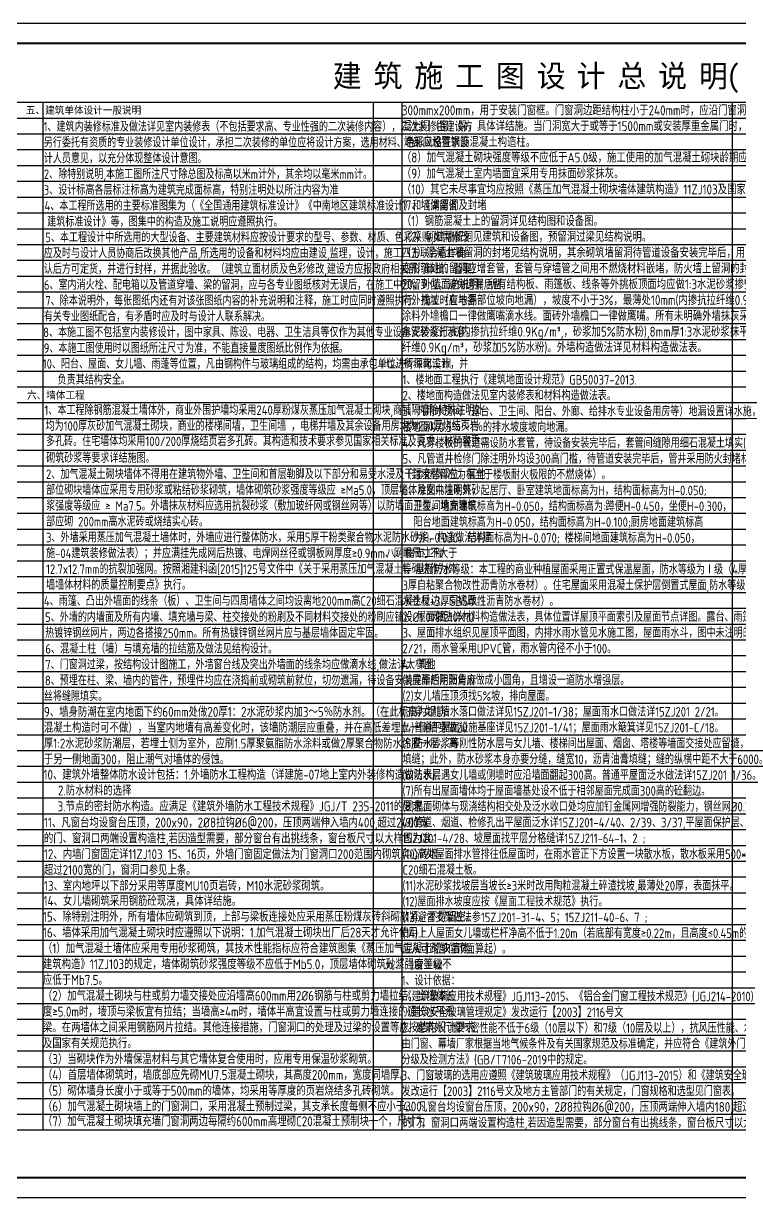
# Model space of a CAD drawing. Extents: x -737978 to 768813, y -372247 to 1140308.
# Drawn here: x -667669 to -631410, y -43903 to 15497 of the extents above; entities that cross this region are included whole.
import ezdxf

# ---------------------------------------------------------------- set-up
doc = ezdxf.new("R2010")
doc.units = 0
doc.header["$LTSCALE"] = 1000
doc.header["$MEASUREMENT"] = 0
for name, color, linetype in [('A-ANNO-TABS', 7, 'CONTINUOUS'), ('A-ANNO-TEXT', 7, 'CONTINUOUS'), ('PUB_TITLE', 4, 'CONTINUOUS')]:
    doc.layers.add(name, color=color, linetype=linetype)
doc.styles.add('A-单线字', font='GBENOR', dxfattribs={"bigfont": 'GBCBIG'})
doc.styles.add('A-黑体', font='simhei_0.ttf', dxfattribs={"width": 0.85})

msp = doc.modelspace()

# ---------------------------------------------------------------- linework, layer by layer
at = {"layer": 'A-ANNO-TABS', "color": 8}
for p, q in [((-666682.6, 11497.5), (-666682.6, -40502.5)), ((-649957.6, 11497.5), (-649957.6, -40502.5)), ((-648507.6, 11497.5), (-648507.6, -40502.5)), ((-631782.6, 11497.5), (-631782.6, -40502.5)), ((-614358.7, 9097.5), (-686357.6, 9097.5)), ((-614358.7, 8297.5), (-686357.6, 8297.5)), ((-614358.7, 7497.5), (-686357.6, 7497.5)), ((-614358.7, 6697.5), (-686357.6, 6697.5)), ((-614358.7, 5897.5), (-686357.6, 5897.5)), ((-614358.7, 5097.5), (-686357.6, 5097.5)), ((-614358.7, 4297.5), (-686357.6, 4297.5)), ((-614358.7, 3497.5), (-686357.6, 3497.5)), ((-614358.7, 2697.5), (-686357.6, 2697.5)), ((-614358.7, 1897.5), (-686357.5, 1897.5)), ((-614358.7, 1097.5), (-686357.6, 1097.5)), ((-614358.7, 297.5), (-686357.6, 297.5)), ((-614358.7, -502.5), (-686357.6, -502.5)), ((-614358.7, -1302.5), (-686357.6, -1302.5)), ((-614358.7, -2102.5), (-686357.6, -2102.5)), ((-614358.7, -2902.5), (-686357.6, -2902.5)), ((-614358.7, -3702.5), (-686357.6, -3702.5)), ((-614358.7, -4502.5), (-686357.6, -4502.5)), ((-614358.7, -5302.5), (-686357.6, -5302.5)), ((-614358.7, -6102.5), (-686357.6, -6102.5)), ((-614358.7, -6902.5), (-686357.6, -6902.5)), ((-614358.7, -7702.5), (-686357.6, -7702.5)), ((-614358.7, -8502.5), (-686357.6, -8502.5)), ((-614358.7, -9302.5), (-686357.6, -9302.5)), ((-614358.7, -10102.5), (-686357.6, -10102.5)), ((-614358.7, -10902.5), (-686357.6, -10902.5)), ((-614358.7, -11702.5), (-686357.6, -11702.5)), ((-614358.7, -12502.5), (-686357.6, -12502.5)), ((-614358.7, -13302.5), (-686357.6, -13302.5)), ((-614358.7, -14102.5), (-686357.6, -14102.5)), ((-614358.7, -14902.5), (-686357.6, -14902.5)), ((-614358.7, -15702.5), (-686357.6, -15702.5)), ((-614358.7, -16502.5), (-686357.6, -16502.5)), ((-614358.7, -17302.5), (-686357.6, -17302.5)), ((-614358.7, -18102.5), (-686357.6, -18102.5)), ((-614358.7, -18902.5), (-686357.6, -18902.5)), ((-614358.7, -19702.5), (-686357.6, -19702.5)), ((-614358.7, -20502.5), (-686357.6, -20502.5)), ((-614358.7, -21302.5), (-686357.6, -21302.5)), ((-614358.7, -22102.5), (-686357.6, -22102.5)), ((-614358.7, -22902.5), (-686357.6, -22902.5)), ((-614358.7, -23702.5), (-686357.6, -23702.5)), ((-614358.7, -24502.5), (-686357.6, -24502.5)), ((-614358.7, -25302.5), (-686357.6, -25302.5)), ((-614358.7, -26102.5), (-686357.6, -26102.5)), ((-614358.7, -26902.5), (-686357.6, -26902.5)), ((-614358.7, -27702.5), (-686357.6, -27702.5)), ((-614358.7, -28502.5), (-686357.6, -28502.5)), ((-614358.7, -29302.5), (-686357.6, -29302.5)), ((-614358.7, -30102.5), (-686357.6, -30102.5)), ((-614358.7, -30902.5), (-686357.6, -30902.5)), ((-614358.7, -31702.5), (-686357.6, -31702.5)), ((-614358.7, -32502.5), (-686357.6, -32502.5)), ((-614358.7, -33302.5), (-686357.6, -33302.5)), ((-614358.7, -34102.5), (-686357.6, -34102.5)), ((-614358.7, -34902.5), (-686357.6, -34902.5)), ((-614358.7, -35702.5), (-686357.6, -35702.5)), ((-614358.7, -36506.2), (-686357.6, -36502.5)), ((-614358.7, -37306.2), (-686357.6, -37302.5)), ((-614358.7, -38106.2), (-686353.2, -38102.5)), ((-614358.7, -38906.2), (-686353.2, -38902.5)), ((-614358.7, -39702.5), (-686353.2, -39702.5)), ((-614358.7, -40502.5), (-686353.2, -40502.5))]:
    msp.add_line(p, q, dxfattribs=at)
for points in [[(-614358.7, 11497.5), (-686357.6, 11497.5)], [(-614358.7, 10697.5), (-686357.6, 10697.5)], [(-614358.7, 9897.5), (-686357.6, 9897.5)]]:
    msp.add_lwpolyline(points, dxfattribs=at)
at = {"layer": 'PUB_TITLE'}
msp.add_lwpolyline([(-688857.6, -43902.5), (-604757.6, -43902.5), (-604757.6, 15497.5), (-688857.6, 15497.5)], close=True, dxfattribs=at)
at = {"layer": 'PUB_TITLE', "const_width": 100}
msp.add_lwpolyline([(-686357.6, -42902.5), (-605757.6, -42902.5), (-605757.6, 14497.5), (-686357.6, 14497.5)], close=True, dxfattribs=at)

# ---------------------------------------------------------------- texts
at = {"layer": 'A-ANNO-TEXT', "width": 0.95}
for s, height, style, p in [('建', 1126.6, 'A-黑体', (-652006.6, 12281.1)), ('筑', 1126.6, 'A-黑体', (-649940.7, 12281.1)), ('施', 1126.6, 'A-黑体', (-647874.9, 12281.1)), ('工', 1126.6, 'A-黑体', (-645809.1, 12281.1)), ('图', 1126.6, 'A-黑体', (-643743.3, 12281.1)), ('设', 1126.6, 'A-黑体', (-641677.5, 12281.1)), ('计', 1126.6, 'A-黑体', (-639661.6, 12281.1)), ('总', 1126.6, 'A-黑体', (-637595.8, 12281.1)), ('说', 1126.6, 'A-黑体', (-635530, 12281.1)), ('明', 1126.6, 'A-黑体', (-633464.2, 12281.1)), ('(', 1126.6, 'A-黑体', (-632086.9, 12281.1)), ('五、建筑单体设计一般说明', 375.527, 'A-黑体', (-667544.8, 10924.2)), ('1、建筑内装修标准及做法详见室内装修表（不包括要求高、专业性强的二次装修内容），二次装修由建设方', 482.27, 'A-单线字', (-666649, 10029.4)), ('另行委托有资质的专业装修设计单位设计，承担二次装修的单位应将设计方案，选用材料、色彩风格征求设', 482.27, 'A-单线字', (-666639.2, 9229.3)), ('计人员意见，以充分体现整体设计意图。', 482.27, 'A-单线字', (-666639.2, 8429.3)), ('2、除特别说明,本施工图所注尺寸除总图及标高以米m计外，其余均以毫米mm计。', 482.27, 'A-单线字', (-666638.1, 7629.4)), ('3、设计标高各层标注标高为建筑完成面标高，特别注明处以所注内容为准', 482.27, 'A-单线字', (-666641.7, 6829.4)), ('4、本工程所选用的主要标准图集为（《全国通用建筑标准设计》《中南地区建筑标准设计》和《湖南省', 482.27, 'A-单线字', (-666603.1, 6030.4)), ('建筑标准设计》等，图集中的构造及施工说明应遵照执行。', 482.27, 'A-单线字', (-666465.2, 5223.6)), ('5、本工程设计中所选用的大型设备、主要建筑材料应按设计要求的型号、参数、材质、色彩采购,如需修改', 482.27, 'A-单线字', (-666564.8, 4430.4)), ('应及时与设计人员协商后改换其他产品,所选用的设备和材料均应由建设,监理，设计，施工四方联合看样确', 482.27, 'A-单线字', (-666639.3, 3630.4)), ('认后方可定货，并进行封样，并据此验收。（建筑立面材质及色彩修改,建设方应报政府相关部门审批、备案）', 482.27, 'A-单线字', (-666639.3, 2830.4)), ('6、室内消火栓、配电箱以及管道穿墙、梁的留洞，应与各专业图纸核对无误后，在施工中预留到位，避免遗漏后凿。', 482.27, 'A-单线字', (-666635, 2030.4)), ('7、除本说明外，每张图纸内还有对该张图纸内容的补充说明和注释，施工时应同时遵照执行。施工时应与各', 482.27, 'A-单线字', (-666563.9, 1230.4)), ('有关专业图纸配合，有矛盾时应及时与设计人联系解决。', 482.27, 'A-单线字', (-666639.3, 430.4)), ('8、本施工图不包括室内装修设计，图中家具、陈设、电器、卫生洁具等仅作为其他专业设备安装设计示意。', 482.27, 'A-单线字', (-666670.3, -369.6)), ('9、本施工图使用时以图纸所注尺寸为准，不能直接量度图纸比例作为依据。', 482.27, 'A-单线字', (-666644.3, -1169.6)), ('10、阳台、屋面、女儿墙、雨蓬等位置，凡由钢构件与玻璃组成的结构，均需由承包单位进行深化设计，并', 482.27, 'A-单线字', (-666689.8, -1969.6)), ('七、楼地面工程', 375.53, 'A-黑体', (-649407.5, -1876.3)), ('负责其结构安全。', 482.27, 'A-单线字', (-665939.2, -2769.6)), ('1、楼地面工程执行《建筑地面设计规范》GB50037-2013.', 482.27, 'A-单线字', (-648473.9, -2770.6)), ('2、楼地面构造做法见室内装修表和材料构造做法表。', 482.27, 'A-单线字', (-648473.9, -3570.6)), ('3、凡用水房间（露台、卫生间、阳台、外廊、给排水专业设备用房等）地漏设置详水施，', 482.27, 'A-单线字', (-648474, -4370.6)), ('楼地面以0.5％～1％的排水坡度坡向地漏。', 482.27, 'A-单线字', (-648474, -5170.6)), ('4、凡穿楼板的管道需设防水套管，待设备安装完毕后，套管间缝隙用细石混凝土填实(并用防水油膏封缝)', 482.27, 'A-单线字', (-648474, -5970.6)), ('5、凡管道井检修门除注明外均设300高门槛，待管道安装完毕后，管井采用防火封堵材料每层封堵', 482.27, 'A-单线字', (-648474, -6770.6)), ('（封堵材料应为相当于楼板耐火极限的不燃烧体）。', 482.27, 'A-单线字', (-648474, -7570.6)), ('6、除图中注明外，起居厅、卧室建筑地面标高为H，结构面标高为H-0.050;', 482.27, 'A-单线字', (-648474, -8370.6)), ('卫生间地面建筑标高为H-0.050，结构面标高为:蹲便H-0.450，坐便H-0.300，', 482.27, 'A-单线字', (-647914.5, -9170.6)), ('阳台地面建筑标高为H-0.050，结构面标高为H-0.100;厨房地面建筑标高', 482.27, 'A-单线字', (-647914.5, -9970.6)), ('为H-0.030，结构面标高为H-0.070; 楼梯间地面建筑标高为H-0.050，', 482.27, 'A-单线字', (-647914.5, -10770.6)), ('2、屋面做法详材料构造做法表，具体位置详屋顶平面索引及屋面节点详图。露台、雨篷等见各层平面及有关详图。', 482.27, 'A-单线字', (-648474, -14770.6)), ('3、屋面排水组织见屋顶平面图，内排水雨水管见水施工图，屋面雨水斗，图中未注明的做法详15ZJ201', 482.27, 'A-单线字', (-648474, -15570.6)), ('2/21，雨水管采用UPVC管，雨水管内径不小于100。', 482.27, 'A-单线字', (-648474, -16370.6)), ('4、其他', 482.27, 'A-单线字', (-648474, -17170.6)), ('(1)屋面的阴阳角应做成小圆角，且增设一道防水增强层。', 482.27, 'A-单线字', (-648474, -17970.6)), ('(2)女儿墙压顶须找5%%%坡，排向屋面。', 482.27, 'A-单线字', (-648474, -18770.6)), ('(3)穿女儿墙水落口做法详见15ZJ201-1/38；屋面雨水口做法详15ZJ201 2/21。', 482.27, 'A-单线字', (-648474, -19570.6)), ('(4)普通平屋面设施基座详见15ZJ201-1/41；屋面雨水簸箕详见15ZJ201-C/18。', 482.27, 'A-单线字', (-648474, -20370.6)), ('(5)防水砂浆等刚性防水层与女儿墙、楼梯间出屋面、烟囱、塔楼等墙面交接处应留缝，缝宽10,沥青油膏', 482.27, 'A-单线字', (-648474, -21170.6)), ('填缝；此外，防水砂浆本身亦要分缝，缝宽10，沥青油膏填缝；缝的纵横中距不大于6000。', 482.27, 'A-单线字', (-648474, -21970.6)), ('(6)防水层遇女儿墙或侧墙时应沿墙面翻起300高。普通平屋面泛水做法详15ZJ201 1/36。', 482.27, 'A-单线字', (-648474, -22770.6)), ('(7)所有出屋面墙体均于屋面墙基处设不低于相邻屋面完成面300高的砼翻边。', 482.27, 'A-单线字', (-648474, -23570.6)), ('(8)屋面砌体与现浇结构相交处及泛水收口处均应加钉金属网增强防裂能力，钢丝网%%C0.7，孔径12.7x12.7', 482.27, 'A-单线字', (-648474, -24370.6)), ('(9)管道、烟道、检修孔出平屋面泛水详15ZJ201-4/40、2/39、3/37,平屋面保护层、找平层分格缝详', 482.27, 'A-单线字', (-648474, -25170.6)), ('15ZJ201-4/28、坡屋面找平层分格缝详15ZJ211-64-1、2 ;', 482.27, 'A-单线字', (-648474, -25970.6)), ('(10)高处屋面排水管排往低屋面时，在雨水管正下方设置一块散水板，散水板采用500*500*30（厚)', 482.27, 'A-单线字', (-648474, -26770.6)), ('C20细石混凝土板。', 482.27, 'A-单线字', (-648474, -27570.6)), ('(11)水泥砂浆找坡层当坡长≥3米时改用陶粒混凝土碎渣找坡,最薄处20厚，表面抹平。', 482.27, 'A-单线字', (-648474, -28370.6)), ('(12)屋面排水坡度应按《屋面工程技术规范》执行。', 482.27, 'A-单线字', (-648474, -29170.6)), ('(13)避雷支架做法参15ZJ201-31-4、5；15ZJ211-40-6、7 ;', 482.27, 'A-单线字', (-648474, -29970.6)), ('九、门窗工程', 375.53, 'A-黑体', (-649354.7, -32334.4)), ('1、设计依据：', 482.27, 'A-单线字', (-648518.6, -33169.6)), ('《建筑玻璃应用技术规程》JGJ113-2015、《铝合金门窗工程技术规范》(JGJ214-2010) ', 482.27, 'A-单线字', (-648474, -33970.6)), ('《建筑安全玻璃管理规定》发改运行【2003】2116号文', 482.27, 'A-单线字', (-648474, -34770.6)), ('由门窗、幕墙厂家根据当地气候条件及有关国家规范及标准确定，并应符合《建筑外门窗气密、水密、抗风压性能', 482.27, 'A-单线字', (-648518.6, -36369.6)), ('3、门窗玻璃的选用应遵照《建筑玻璃应用技术规程》（JGJ113-2015）和《建筑安全玻璃管理规定》', 482.27, 'A-单线字', (-648518.6, -37969.6)), ('发改运行【2003】2116号文及地方主管部门的有关规定，门窗规格和选型见门窗表。', 482.27, 'A-单线字', (-648518.6, -38767.7)), ('4、凡窗台均设窗台压顶，200x90，2%%C8拉钩%%C6@200，压顶两端伸入墙内180,超过2100宽', 500, 'A-单线字', (-648464.3, -39569.6)), ('的门，窗洞口两端设置构造柱,若因造型需要，部分窗台有出挑线条，窗台板尺寸以大样图为准。 ', 500, 'A-单线字', (-648464.3, -40371.5))]:
    msp.add_text(s, height=height, dxfattribs=dict(at, style=style)).set_placement(p)
at = {"layer": 'A-ANNO-TEXT', "color": 7, "width": 0.95}
for s, height, style, p in [('300mmx200mm，用于安装门窗框。门窗洞边距结构柱小于240mm时，应沿门窗洞高度范围内现浇混', 500, 'A-单线字', (-648507.9, 10853.3)), ('凝土门（窗）垛，具体详结施。当门洞宽大于或等于1500mm或安装厚重金属门时，门洞二边以及独立墙肢', 500, 'A-单线字', (-648507.9, 10052.3)), ('端部应设置钢筋混凝土构造柱。', 500, 'A-单线字', (-648406.4, 9252.3)), ('（8）加气混凝土砌块强度等级不应低于A5.0级，施工使用的加气混凝土砌块龄期应超过28d。', 500, 'A-单线字', (-648507.9, 8466.2)), ('（9）加气混凝土室内墙面宜采用专用抹面砂浆抹灰。', 500, 'A-单线字', (-648507.9, 7653.3)), ('（10）其它未尽事宜均应按照《蒸压加气混凝土砌块墙体建筑构造》11ZJ103及国家有关规范执行。', 500, 'A-单线字', (-648507.9, 6853.3)), ('17、墙体留洞及封堵', 500, 'A-单线字', (-648507.9, 6053.3)), ('（1）钢筋混凝土上的留洞详见结构图和设备图。', 500, 'A-单线字', (-648507.9, 5253.3)), ('（2）砌筑墙留洞见建筑和设备图，预留洞过梁见结构说明。', 500, 'A-单线字', (-648507.9, 4453.3)), ('（3）混凝土墙留洞的封堵见结构说明，其余砌筑墙留洞待管道设备安装完毕后，用C15细石混凝土填实，', 500, 'A-单线字', (-648507.9, 3653.3)), ('变形缝处的留洞应增套管，套管与穿墙管之间用不燃烧材料嵌堵，防火墙上留洞的封堵为不燃烧材料.', 500, 'A-单线字', (-648507.9, 2853.3)), ('20、外墙面总说明：所有结构板、雨篷板、线条等外挑板顶面均应做1:3水泥砂浆掺5%%%防水剂找坡层，', 500, 'A-单线字', (-648507.9, 2053.3)), ('向外找坡（有地漏部位坡向地漏），坡度不小于3%%%，最薄处10mm(内掺抗拉纤维0.9Kg/m³)。', 500, 'A-单线字', (-648507.9, 1253.3)), ('涂料外墙檐口一律做鹰嘴滴水线。面砖外墙檐口一律做鹰嘴。所有未明确外墙抹灰采用水泥砂12mm厚1:3', 500, 'A-单线字', (-648507.9, 453.3)), ('水泥砂浆打底(内掺抗拉纤维0.9Kg/m³,，砂浆加5%%%防水粉),8mm厚1:3水泥砂浆抹平搓毛(内掺抗拉', 500, 'A-单线字', (-648507.9, -346.7)), ('纤维0.9Kg/m³，砂浆加5%%%防水粉)。外墙构造做法详见材料构造做法表。', 500, 'A-单线字', (-648507.9, -1146.7)), ('六、墙体工程', 375.53, 'A-黑体', (-667488.7, -3490.6)), ('砌筑砂浆等要求详结施图。', 482.27, 'A-单线字', (-666519.9, -6729.1)), ('2、加气混凝土砌块墙体不得用在建筑物外墙、卫生间和首层勒脚及以下部分和易受水浸及干湿交替部位，其他', 482.27, 'A-单线字', (-666523.3, -7550.4)), ('部位砌块墙体应采用专用砂浆或粘结砂浆砌筑，墙体砌筑砂浆强度等级应 ≥Ma5.0，顶层墙体及女儿墙砌筑砂', 482.27, 'A-单线字', (-666523.3, -8350.4)), ('浆强度等级应 ≥ Ma7.5。外墙抹灰材料应选用抗裂砂浆（敷加玻纤网或钢丝网等）以防墙面开裂。填充墙根', 482.27, 'A-单线字', (-666523.3, -9150.4)), ('部应砌 200mm高水泥砖或烧结实心砖。', 482.27, 'A-单线字', (-666523.3, -9950.4)), ('3、外墙采用蒸压加气混凝土墙体时，外墙应进行整体防水，采用5厚干粉类聚合物水泥防水砂浆，构造做法详建', 482.27, 'A-单线字', (-666523.3, -10750.4)), ('施-04建筑装修做法表）；并应满挂先成网后热镀、电焊网丝径或钢板网厚度≥0.9mm、网眼尺寸不大于', 482.27, 'A-单线字', (-666523.3, -11550.4)), ('12.7x12.7mm的抗裂加强网。按照湘建科函[2015]125号文件中《关于采用蒸压加气混凝土等砌块作为外', 482.27, 'A-单线字', (-666523.3, -12350.4)), ('墙墙体材料的质量控制要点》执行。', 482.27, 'A-单线字', (-666523.3, -13150.4)), ('4、雨篷、凸出外墙面的线条（板）、卫生间与四周墙体之间均设离地200mm高C20细石混凝土反边，同墙厚。', 482.27, 'A-单线字', (-666633.8, -13961.1)), ('5、外墙的内墙面及所有内墙、填充墙与梁、柱交接处的粉刷及不同材料交接处的粉刷应铺设%%C1.0网距10X10', 482.27, 'A-单线字', (-666573.5, -14782.1)), ('热镀锌钢丝网片，两边各搭接250mm。所有热镀锌钢丝网片应与基层墙体固定牢固。', 482.27, 'A-单线字', (-666573.5, -15582.1)), ('6、混凝土柱（墙）与填充墙的拉结筋及做法见结构设计。', 482.27, 'A-单线字', (-666558.5, -16382.1)), ('7、门窗洞过梁，按结构设计图施工，外墙窗台线及突出外墙面的线条均应做滴水线,做法详大样图.', 482.27, 'A-单线字', (-666566.2, -17182.1)), ('8、预埋在柱、梁、墙内的管件，预埋件均应在浇捣前或砌筑前就位，切勿遗漏，待设备安装完毕后用沥青麻', 482.27, 'A-单线字', (-666583.4, -17982.1)), ('丝将缝隙填实。', 482.27, 'A-单线字', (-666634.2, -18782.1)), ('9、墙身防潮在室内地面下约60mm处做20厚1：2水泥砂浆内加3～5％防水剂。（在此标高为钢筋', 500, 'A-单线字', (-666634.2, -19582.1)), ('混凝土构造时可不做），当室内地墙有高差变化时，该墙防潮层应重叠，并在高低差埋土一侧墙身做20', 500, 'A-单线字', (-666634.2, -20382.1)), ('厚1:2水泥砂浆防潮层，若埋土侧为室外，应刷1.5厚聚氨脂防水涂料或做2厚聚合物防水涂膜一层，高', 500, 'A-单线字', (-666634.2, -21182.1)), ('于另一侧地面300，阻止潮气对墙体的侵蚀。', 500, 'A-单线字', (-666634.2, -21982.1)), ('10、建筑外墙整体防水设计包括：1.外墙防水工程构造（详建施-07地上室内外装修构造做法表)      ', 500, 'A-单线字', (-666654.6, -22759.7)), ('2.防水材料的选择', 500, 'A-单线字', (-665920.6, -23559.7)), (' 3.节点的密封防水构造。应满足《建筑外墙防水工程技术规程》JGJ/T 235-2011的要求。', 500, 'A-单线字', (-666198.1, -24359.7)), ('11、凡窗台均设窗台压顶，200x90，2%%C8拉钩%%C6@200，压顶两端伸入墙内400,超过2400宽', 500, 'A-单线字', (-666634.2, -25182.1)), ('的门、窗洞口两端设置构造柱,若因造型需要，部分窗台有出挑线条，窗台板尺寸以大样图为准。 ', 500, 'A-单线字', (-666634.2, -25982.1)), ('12、内墙门窗固定详11ZJ103 15、16页，外墙门窗固定做法为门窗洞口200范围内砌筑实心砖墙', 500, 'A-单线字', (-666634.2, -26782.1)), ('超过2100宽的门，窗洞口参见上条。', 500, 'A-单线字', (-666634.2, -27582.1)), ('13、室内地坪以下部分采用等厚度MU10页岩砖，M10水泥砂浆砌筑。', 500, 'A-单线字', (-666634.2, -28382.1)), ('14、女儿墙砌筑采用钢筋砼现浇，具体详结施。', 500, 'A-单线字', (-666651.5, -29146.7)), ('15、除特别注明外，所有墙体应砌筑到顶，上部与梁板连接处应采用蒸压粉煤灰砖斜砌敲紧，不得留空。', 500, 'A-单线字', (-666682.9, -29946.7)), ('16、墙体采用加气混凝土砌块时应遵照以下说明：1.加气混凝土砌块出厂后28天才允许使用', 500, 'A-单线字', (-666682.9, -30746.7)), ('（1）加气混凝土墙体应采用专用砂浆砌筑，其技术性能指标应符合建筑图集《蒸压加气混凝土砌块墙体', 500, 'A-单线字', (-666682.9, -31546.7)), ('建筑构造》11ZJ103的规定，墙体砌筑砂浆强度等级不应低于Mb5.0，顶层墙体砌筑砂浆强度等级不', 500, 'A-单线字', (-666682.9, -32346.7)), ('应低于Mb7.5。', 500, 'A-单线字', (-666682.9, -33146.7)), ('（2）加气混凝土砌块与柱或剪力墙交接处应沿墙高600mm用2%%C6钢筋与柱或剪力墙拉结，当墙体长', 500, 'A-单线字', (-666682.9, -33946.7)), ('度≥5.0m时，墙顶与梁板宜有拉结；当墙高≥4m时，墙体半高宜设置与柱或剪力墙连接的通长水平系', 500, 'A-单线字', (-666682.9, -34746.7)), ('梁。在两墙体之间采用钢筋网片拉结。其他连接措施，门窗洞口的处理及过梁的设置等应按结构设计要求', 500, 'A-单线字', (-666682.9, -35546.7)), ('及国家有关规范执行。', 500, 'A-单线字', (-666682.9, -36346.7)), ('（3）当砌块作为外墙保温材料与其它墙体复合使用时，应用专用保温砂浆砌筑。', 500, 'A-单线字', (-666682.9, -37147.7)), ('（4）首层墙体砌筑时，墙底部应先砌MU7.5混凝土砌块，其高度200mm，宽度同墙厚。', 500, 'A-单线字', (-666683.2, -37948.7)), ('（5）砌体墙身长度小于或等于500mm的墙体，均采用等厚度的页岩烧结多孔砖砌筑。', 500, 'A-单线字', (-666683.3, -38748.7)), ('（6）加气混凝土砌块墙上的门窗洞口，采用混凝土预制过梁，其支承长度每侧不应小于300。', 500, 'A-单线字', (-666683.3, -39547.7)), ('（7）加气混凝土砌块填充墙门窗洞两边每隔约600mm高埋砌C20混凝土预制块一个，尺寸为', 500, 'A-单线字', (-666684.1, -40297.6))]:
    msp.add_text(s, height=height, dxfattribs=dict(at, style=style)).set_placement(p)
at = {"layer": 'A-ANNO-TEXT', "color": 6, "style": 'A-单线字', "width": 0.95}
for s, p in [('1、本工程除钢筋混凝土墙体外，商业外围护墙均采用240厚粉煤灰蒸压加气混凝土砌块,商铺隔墙除特殊注明外', (-666604.6, -4309.8)), ('均为100厚灰砂加气混凝土砌块，商业的楼梯间墙，卫生间墙 ，电梯井墙及其余设备用房均为200厚烧结页岩', (-666550.2, -5109.8)), ('多孔砖。住宅墙体均采用100/200厚烧结页岩多孔砖。其构造和技术要求参见国家相关标准及要求。材料容重、', (-666529.3, -5884.3)), ('1、屋面防水等级：本工程的商业种植屋面采用正置式保温屋面，防水等级为Ⅰ级（4厚弹性体改性沥青防水卷材+', (-648474, -12370.6)), ('3厚自粘聚合物改性沥青防水卷材）。住宅屋面采用混凝土保护层倒置式屋面,防水等级Ⅰ级4厚SBS改性沥青防', (-648474, -13170.6)), ('水卷材+3厚SBS改性沥青防水卷材）。', (-648474, -13970.6)), ('(14)上人屋面女儿墙或栏杆净高不低于1.20m（若底部有宽度≥0.22m，且高度≤0.45m的可踏部位，', (-648474, -30770.6)), ('应从可踏部位顶面算起）。', (-648474, -31570.6)), ('2、建筑外门窗气密性能不低于6级（10层以下）和7级（10层及以上），抗风压性能、水密性能、隔声性能，', (-648518.6, -35569.6)), ('分级及检测方法》(GB/T7106-2019中的规定。', (-648518.6, -37169.6))]:
    msp.add_text(s, height=482.27, dxfattribs=at).set_placement(p)
at = {"layer": 'A-ANNO-TEXT', "color": 0, "style": 'A-黑体', "width": 0.95}
msp.add_text('八、屋面工程', height=375.53, rotation=0.002413, dxfattribs=at).set_placement((-649317.9, -11488.7))

doc.saveas('drawing.dxf')
